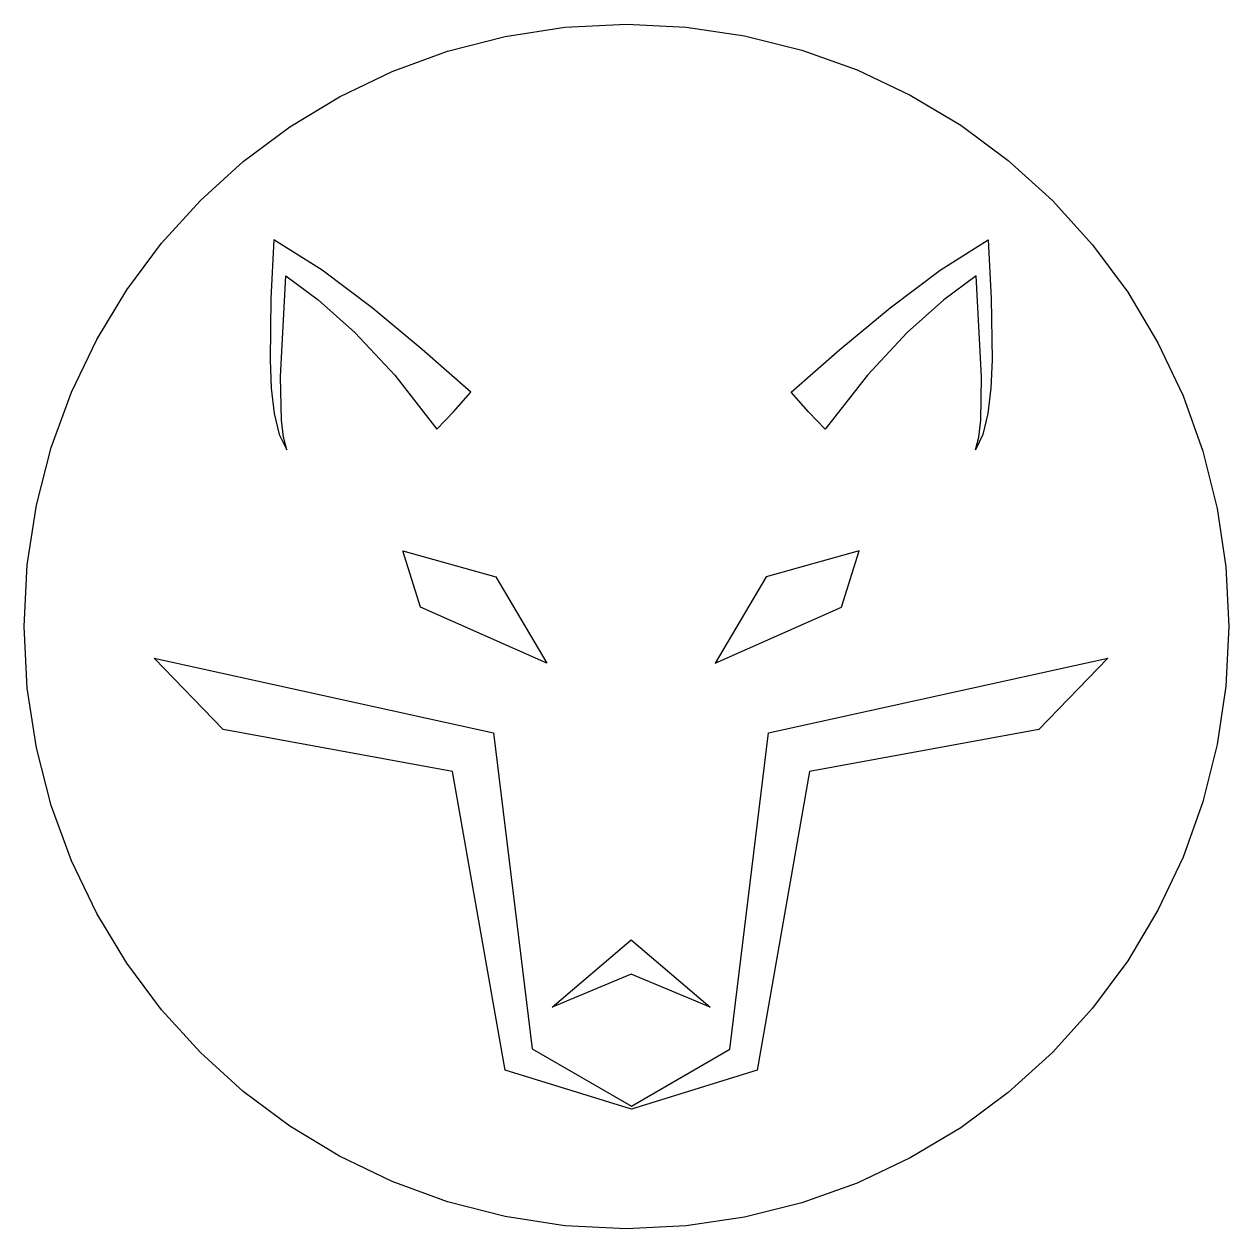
# Model space of a CAD drawing. Extents: x 0 to 111, y 0 to 111.
import ezdxf

# ---------------------------------------------------------------- set-up
doc = ezdxf.new("R2010")
doc.units = 0

msp = doc.modelspace()

# ---------------------------------------------------------------- linework, layer by layer
at = {"layer": 'Anand'}
for p, q in [((23.112062, 91.152207), (22.844519, 85.727707)), ((27.550793, 88.339889), (23.112062, 91.152207)), ((84.413307, 88.339889), (88.852038, 91.152207)), ((88.852038, 91.152207), (89.119581, 85.727707)), ((23.741656, 78.535946), (24.222403, 87.832069)), ((24.222403, 87.832069), (27.20006, 85.620112)), ((32.151446, 84.879842), (27.550793, 88.339889)), ((79.812654, 84.879842), (84.413307, 88.339889)), ((87.741697, 87.832069), (84.76404, 85.620112)), ((88.222444, 78.535946), (87.741697, 87.832069)), ((22.844519, 85.727707), (22.762889, 80.092095)), ((27.20006, 85.620112), (30.567947, 82.619687)), ((84.76404, 85.620112), (81.396153, 82.619687)), ((89.119581, 85.727707), (89.201211, 80.092095)), ((36.766302, 81.045339), (32.151446, 84.879842)), ((75.197798, 81.045339), (79.812654, 84.879842)), ((30.567947, 82.619687), (34.234903, 78.69622)), ((81.396153, 82.619687), (77.729197, 78.69622)), ((41.247639, 77.109655), (36.766302, 81.045339)), ((70.716461, 77.109655), (75.197798, 81.045339)), ((22.762889, 80.092095), (22.881115, 77.479634)), ((89.201211, 80.092095), (89.082985, 77.479634)), ((23.81397, 74.554524), (23.741656, 78.535946)), ((34.234903, 78.69622), (38.109767, 73.71514)), ((77.729197, 78.69622), (73.854333, 73.71514)), ((88.15013, 74.554524), (88.222444, 78.535946)), ((22.881115, 77.479634), (23.153008, 75.155809)), ((39.657668, 75.307222), (41.247639, 77.109655)), ((72.306432, 75.307222), (70.716461, 77.109655)), ((89.082985, 77.479634), (88.811092, 75.155809)), ((23.153008, 75.155809), (23.614298, 73.234426)), ((23.995883, 72.996831), (23.81397, 74.554524)), ((38.109767, 73.71514), (39.657668, 75.307222)), ((73.854333, 73.71514), (72.306432, 75.307222)), ((87.968217, 72.996831), (88.15013, 74.554524)), ((88.811092, 75.155809), (88.349802, 73.234426)), ((23.614298, 73.234426), (24.300714, 71.829287)), ((38.109767, 73.71514), (38.109767, 73.71514)), ((73.854333, 73.71514), (73.854333, 73.71514)), ((88.349802, 73.234426), (87.663386, 71.829287)), ((24.300714, 71.829287), (23.995883, 72.996831)), ((87.663386, 71.829287), (87.968217, 72.996831)), ((34.991103, 62.537095), (43.55367, 60.117156)), ((36.610351, 57.328123), (34.991103, 62.537095)), ((76.972997, 62.537095), (68.41043, 60.117156)), ((75.353749, 57.328123), (76.972997, 62.537095)), ((43.55367, 60.117156), (48.231828, 52.173713)), ((68.41043, 60.117156), (63.732272, 52.173713)), ((48.231828, 52.173713), (36.610351, 57.328123)), ((63.732272, 52.173713), (75.353749, 57.328123)), ((18.460706, 46.079813), (12.099382, 52.634441)), ((12.099382, 52.634441), (43.321004, 45.780911)), ((68.642809, 45.780911), (99.864431, 52.634441)), ((99.864431, 52.634441), (93.503107, 46.079813)), ((39.555681, 42.215271), (18.460706, 46.079813)), ((43.321004, 45.780911), (46.888739, 16.713161)), ((65.083342, 16.680088), (68.642809, 45.780911)), ((93.503107, 46.079813), (72.408132, 42.215271)), ((44.387239, 14.743095), (39.555681, 42.215271)), ((72.408132, 42.215271), (67.576574, 14.743095)), ((48.716297, 20.522045), (55.982194, 26.738589)), ((55.982194, 26.738589), (63.24809, 20.522045)), ((55.982194, 23.57302), (48.716297, 20.522045)), ((63.24809, 20.522045), (55.982194, 23.57302)), ((46.888739, 16.713161), (56.009428, 11.44103)), ((56.009428, 11.44103), (65.083342, 16.680088)), ((56.021829, 11.150439), (44.387239, 14.743095)), ((67.576574, 14.743095), (56.021829, 11.150439))]:
    msp.add_line(p, q, dxfattribs=at)
at = {"layer": 'Layer 1'}
for p, q in [((49.895272, 110.704083), (55.56243, 110.99025)), ((55.56243, 110.99025), (61.040775, 110.719024)), ((39.079933, 108.498331), (44.391819, 109.864156)), ((44.391819, 109.864156), (49.895272, 110.704083)), ((61.040775, 110.719024), (66.42633, 109.915382)), ((66.42633, 109.915382), (71.682748, 108.594379)), ((33.987476, 106.634468), (39.079933, 108.498331)), ((71.682748, 108.594379), (76.773685, 106.771069)), ((29.142306, 104.300428), (33.987476, 106.634468)), ((76.773685, 106.771069), (81.662796, 104.460507)), ((24.572287, 101.524072), (29.142306, 104.300428)), ((81.662796, 104.460507), (86.313735, 101.677749)), ((20.305278, 98.333262), (24.572287, 101.524072)), ((86.313735, 101.677749), (90.690158, 98.437847)), ((16.369142, 94.755858), (20.305278, 98.333262)), ((90.690158, 98.437847), (94.755719, 94.755858)), ((12.791738, 90.819721), (16.369142, 94.755858)), ((94.755719, 94.755858), (98.437708, 90.690297)), ((9.600927, 86.552713), (12.791738, 90.819721)), ((98.437708, 90.690297), (101.677609, 86.313875)), ((6.824572, 81.982693), (9.600927, 86.552713)), ((101.677609, 86.313875), (104.460368, 81.662935)), ((4.490532, 77.137524), (6.824572, 81.982693)), ((104.460368, 81.662935), (106.77093, 76.773824)), ((2.626669, 72.045066), (4.490532, 77.137524)), ((106.77093, 76.773824), (108.594239, 71.682887)), ((1.260844, 66.733181), (2.626669, 72.045066)), ((108.594239, 71.682887), (109.915242, 66.426469)), ((0.420917, 61.229728), (1.260844, 66.733181)), ((109.915242, 66.426469), (110.718884, 61.040915)), ((0.13475, 55.56257), (0.420917, 61.229728)), ((110.718884, 61.040915), (110.990111, 55.562569)), ((0.420917, 49.895412), (0.13475, 55.56257)), ((110.990111, 55.56257), (110.718884, 50.084225)), ((110.990111, 55.562569), (110.990111, 55.56257)), ((1.260844, 44.391959), (0.420917, 49.895412)), ((110.718884, 50.084225), (109.915242, 44.69867)), ((2.626669, 39.080073), (1.260844, 44.391959)), ((109.915242, 44.69867), (108.594239, 39.442252)), ((4.490532, 33.987616), (2.626669, 39.080073)), ((108.594239, 39.442252), (106.77093, 34.351315)), ((6.824572, 29.142446), (4.490532, 33.987616)), ((106.77093, 34.351315), (104.460368, 29.462204)), ((9.600927, 24.572427), (6.824572, 29.142446)), ((104.460368, 29.462204), (101.677609, 24.811265)), ((12.791738, 20.305418), (9.600927, 24.572427)), ((101.677609, 24.811265), (98.437708, 20.434842)), ((16.369142, 16.369281), (12.791738, 20.305418)), ((98.437708, 20.434842), (94.755719, 16.369281)), ((20.305278, 12.791877), (16.369142, 16.369281)), ((94.755719, 16.369281), (90.690158, 12.687292)), ((24.572287, 9.601067), (20.305278, 12.791877)), ((90.690158, 12.687292), (86.313735, 9.447391)), ((29.142306, 6.824711), (24.572287, 9.601067)), ((86.313735, 9.447391), (81.662796, 6.664632)), ((33.987476, 4.490672), (29.142306, 6.824711)), ((81.662796, 6.664632), (76.773685, 4.35407)), ((39.079933, 2.626808), (33.987476, 4.490672)), ((76.773685, 4.35407), (71.682748, 2.530761)), ((44.391819, 1.260983), (39.079933, 2.626808)), ((71.682748, 2.530761), (66.42633, 1.209758)), ((49.895272, 0.421056), (44.391819, 1.260983)), ((66.42633, 1.209758), (61.040775, 0.406116)), ((55.56243, 0.134889), (49.895272, 0.421056)), ((61.040775, 0.406116), (55.56243, 0.134889))]:
    msp.add_line(p, q, dxfattribs=at)

doc.saveas('drawing.dxf')
